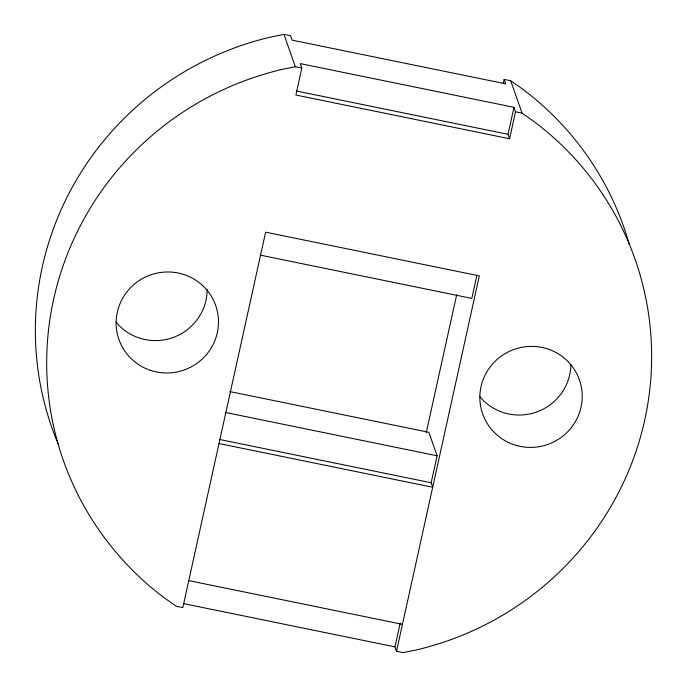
<?xml version="1.0" encoding="UTF-8"?>
<svg xmlns="http://www.w3.org/2000/svg" width="687" height="687" viewBox="0 0 687 687"><rect width="100%" height="100%" fill="white"/><g stroke="black" fill="none" stroke-linecap="round" stroke-linejoin="round"><path stroke-width="1.03" d="M301.833 68.056L295.882 95.038L509.574 138.757L515.516 111.783L513.962 107.327L300.271 63.608L301.833 68.056L295.307 66.725L281.67 69.507A303.036 297.866 -19.3 0 0 53.638 299.214A303.036 297.866 -19.3 0 0 165.009 598.377L176.293 606.26L182.819 607.591L265.629 232.172L479.32 275.891L396.511 651.319L403.029 652.65L416.666 649.868A303.036 297.866 -19.3 0 0 644.698 420.161A303.036 297.866 -19.3 0 0 533.327 121.006L522.043 113.123L515.516 111.783M426.215 432.853L456.675 294.783M503.27 83.531L504.181 79.409L510.707 80.74L521.991 88.623A303.036 297.866 -19.3 0 1 629.318 244.503M396.511 651.319L394.948 646.871L400.212 623.006M218.998 443.544L432.69 487.272L431.144 482.755L437.095 455.782L428.877 432.303L229.853 391.581M476.847 275.59L471.814 298.416L260.218 255.117M509.574 138.757L508.011 134.309L513.962 107.327M504.181 79.409L505.744 83.857L292.052 40.138L290.489 35.681L283.971 34.35L270.334 37.132A303.036 297.866 -19.3 0 0 58.773 445.408M296.415 91.01L508.011 134.309M225.508 412.483L437.095 455.782M219.557 439.465L431.144 482.755M188.77 580.618L402.453 624.337M183.352 603.572L394.948 646.871M510.707 80.74L522.043 113.123M283.971 34.35L295.307 66.725M570.871 364.917A51.285 50.409 -19.3 0 1 536.049 412.209A51.285 50.409 -19.3 0 1 479.535 396.262M207.156 289.218A51.285 50.409 -19.3 0 1 173.055 337.523A51.285 50.409 -19.3 0 1 115.974 322.048M517.517 445.751A51.285 50.409 -19.3 0 0 580.549 383.569A51.285 50.409 -19.3 0 0 495.026 361.379A51.285 50.409 -19.3 0 0 517.517 445.751M151.174 370.576A51.285 50.409 -19.3 0 0 217.444 311.769A51.285 50.409 -19.3 0 0 133.304 285.088A51.285 50.409 -19.3 0 0 151.174 370.576"/></g></svg>
